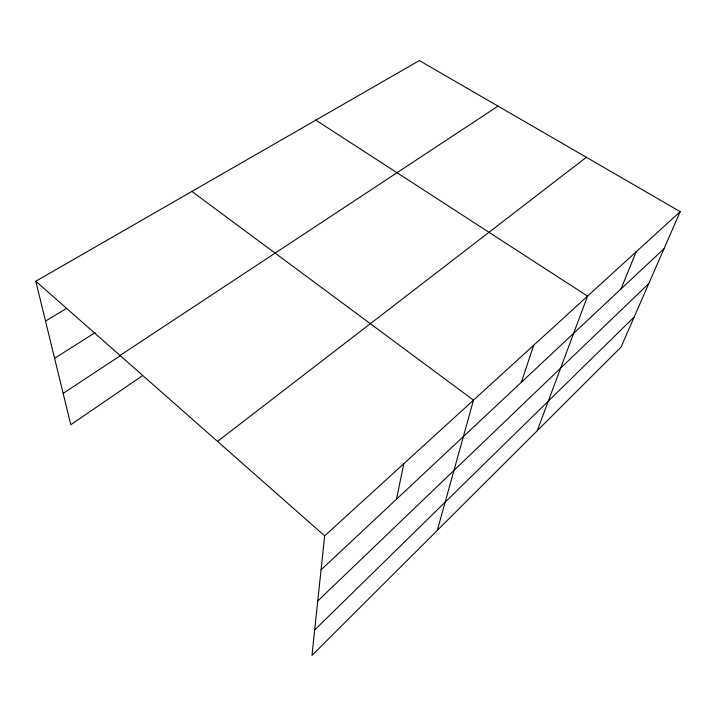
<?xml version="1.0" encoding="UTF-8"?>
<svg xmlns="http://www.w3.org/2000/svg" width="716" height="716" viewBox="0 0 716 716"><rect width="100%" height="100%" fill="white"/><g stroke="black" fill="none" stroke-linecap="round" stroke-linejoin="round"><path stroke-width="1.07" d="M680.2 211.641L324.67 535.872L311.961 655.435L621.032 347.135L680.2 211.641L419.37 60.565L35.8 281.227L70.794 424.722L142.6 375.596M396.494 499.204L403.797 463.717M437.297 530.413L473.491 400.155L191.897 191.432M521.391 382.246L533.635 345.3M537.233 430.719L587.55 296.129L315.828 120.136M620.978 288.987L636.157 251.808M314.673 629.955L634.179 317.018M317.752 601.001L648.759 283.634M321.063 569.847L664.027 248.676M217.521 441.414L586.35 157.278M120.002 355.449L498.014 106.111M63.151 393.397L120.476 355.575M54.595 358.295L95.21 332.582M45.529 321.108L66.525 308.408M35.8 281.227L324.67 535.872"/></g></svg>
